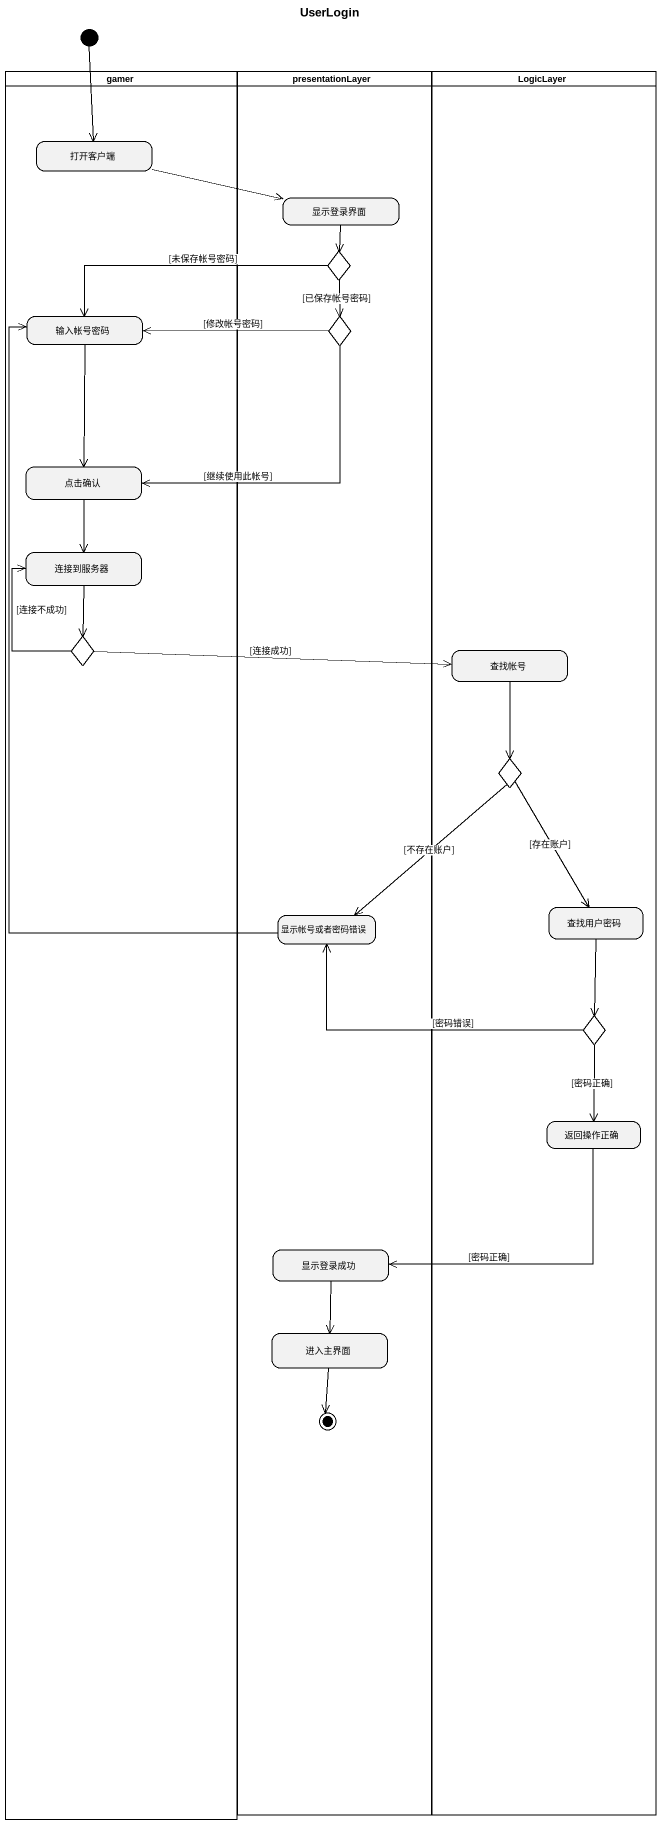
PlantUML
@startuml
title UserLogin
hide empty description
state initial1 <<start>>
state gamer <<partition>> {
  state 打开客户端
  state 输入帐号密码
  state 点击确认
  state 连接到服务器
  state choice3 <<choice>>
}
state presentationLayer <<partition>> {
  state 显示登录界面
  state choice1 <<choice>>
  state choice2 <<choice>>
  state 显示帐号或者密码错误
  state 显示登录成功
  state 进入主界面
  进入主界面 --> [*]
}
state LogicLayer <<partition>> {
  state 查找帐号
  state choice4 <<choice>>
  state 查找用户密码
  state choice5 <<choice>>
  state 返回操作正确
}
initial1 --> 打开客户端
打开客户端 -right-> 显示登录界面
显示登录界面 --> choice1
choice1 -left-> 输入帐号密码 : [未保存帐号密码]
choice1 --> choice2 : [已保存帐号密码]
输入帐号密码 --> 点击确认
choice2 -left-> 输入帐号密码 : [修改帐号密码]
choice2 -left-> 点击确认 : [继续使用此帐号]
点击确认 --> 连接到服务器
连接到服务器 --> choice3
choice3 -up-> 连接到服务器 : [连接不成功]
choice3 -right-> 查找帐号 : [连接成功]
查找帐号 --> choice4
choice4 --> 显示帐号或者密码错误 : [不存在账户]
choice4 --> 查找用户密码 : [存在账户]
显示帐号或者密码错误 -up-> 输入帐号密码
查找用户密码 --> choice5
choice5 -left-> 显示帐号或者密码错误 : [密码错误]
choice5 --> 返回操作正确 : [密码正确]
返回操作正确 -left-> 显示登录成功 : [密码正确]
显示登录成功 --> 进入主界面
@enduml
